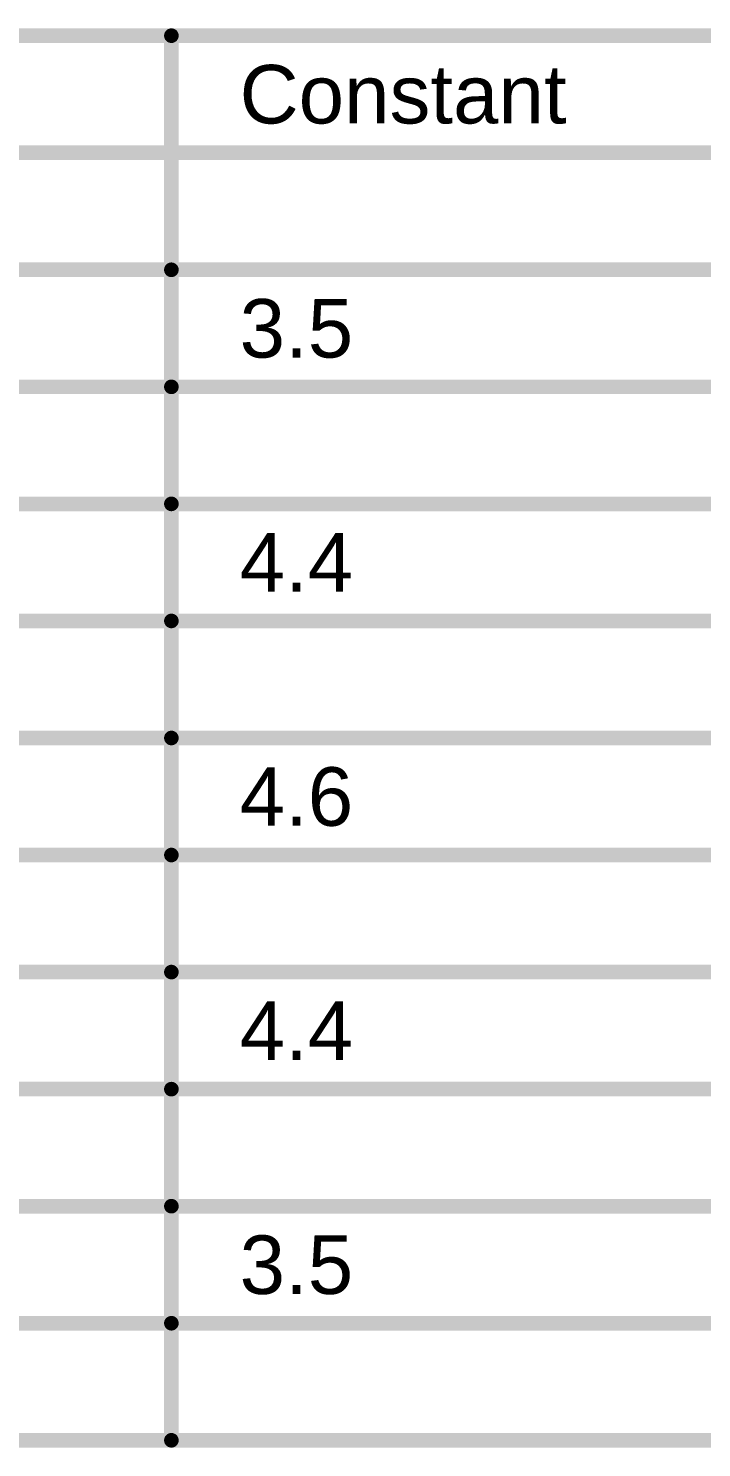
# Model space of a CAD drawing. Header units: inches. Extents: x -4 to 5258, y -4 to 5281.
# Drawn here: x 250.75 to 268.3, y 100.9 to 137.86 of the extents above; entities that cross this region are included whole.
import ezdxf

# ---------------------------------------------------------------- set-up
doc = ezdxf.new("R2010")
doc.units = ezdxf.units.IN
doc.layers.add('Fabrication', color=76, linetype='Continuous')
doc.styles.add('Arial', font='', dxfattribs={"height": 0.2})
doc.styles.get('Arial').set_extended_font_data('Arial')

msp = doc.modelspace()

# ---------------------------------------------------------------- linework, layer by layer
at = {"layer": 'Fabrication'}
for points in [[(182.11, 137.67, 0.381, 0.381, 0), (297.395, 137.67, 0.381, 0.381, 0)], [(254.481, 101.094, 0.381, 0.381, 0), (254.481, 137.67, 0.381, 0.381, 0)], [(182.11, 134.622, 0.381, 0.381, 0), (297.395, 134.622, 0.381, 0.381, 0)], [(237.975, 131.574, 0.381, 0.381, 0), (254.481, 131.574, 0.381, 0.381, 0)], [(254.481, 131.574, 0.381, 0.381, 0), (268.955, 131.574, 0.381, 0.381, 0)], [(237.975, 128.526, 0.381, 0.381, 0), (254.481, 128.526, 0.381, 0.381, 0)], [(254.481, 128.526, 0.381, 0.381, 0), (268.955, 128.526, 0.381, 0.381, 0)], [(237.975, 125.478, 0.381, 0.381, 0), (254.481, 125.478, 0.381, 0.381, 0)], [(254.481, 125.478, 0.381, 0.381, 0), (268.955, 125.478, 0.381, 0.381, 0)], [(237.975, 122.43, 0.381, 0.381, 0), (254.481, 122.43, 0.381, 0.381, 0)], [(254.481, 122.43, 0.381, 0.381, 0), (268.955, 122.43, 0.381, 0.381, 0)], [(237.975, 119.382, 0.381, 0.381, 0), (254.481, 119.382, 0.381, 0.381, 0)], [(254.481, 119.382, 0.381, 0.381, 0), (268.955, 119.382, 0.381, 0.381, 0)], [(237.975, 116.334, 0.381, 0.381, 0), (254.481, 116.334, 0.381, 0.381, 0)], [(254.481, 116.334, 0.381, 0.381, 0), (268.955, 116.334, 0.381, 0.381, 0)], [(237.975, 113.286, 0.381, 0.381, 0), (254.481, 113.286, 0.381, 0.381, 0)], [(254.481, 113.286, 0.381, 0.381, 0), (268.955, 113.286, 0.381, 0.381, 0)], [(237.975, 110.238, 0.381, 0.381, 0), (254.481, 110.238, 0.381, 0.381, 0)], [(254.481, 110.238, 0.381, 0.381, 0), (268.955, 110.238, 0.381, 0.381, 0)], [(237.975, 107.19, 0.381, 0.381, 0), (254.481, 107.19, 0.381, 0.381, 0)], [(254.481, 107.19, 0.381, 0.381, 0), (268.955, 107.19, 0.381, 0.381, 0)], [(237.975, 104.142, 0.381, 0.381, 0), (254.481, 104.142, 0.381, 0.381, 0)], [(254.481, 104.142, 0.381, 0.381, 0), (268.955, 104.142, 0.381, 0.381, 0)], [(237.975, 101.094, 0.381, 0.381, 0), (254.481, 101.094, 0.381, 0.381, 0)], [(254.481, 101.094, 0.381, 0.381, 0), (268.955, 101.094, 0.381, 0.381, 0)]]:
    msp.add_lwpolyline(points, format="xyseb", dxfattribs=at)
for points in [[(254.386, 137.67, 0.191, 0.191, 1), (254.576, 137.67, 0.191, 0.191, 1)], [(254.386, 131.574, 0.191, 0.191, 1), (254.576, 131.574, 0.191, 0.191, 1)], [(254.386, 131.574, 0.191, 0.191, 1), (254.576, 131.574, 0.191, 0.191, 1)], [(254.386, 128.526, 0.191, 0.191, 1), (254.576, 128.526, 0.191, 0.191, 1)], [(254.386, 128.526, 0.191, 0.191, 1), (254.576, 128.526, 0.191, 0.191, 1)], [(254.386, 125.478, 0.191, 0.191, 1), (254.576, 125.478, 0.191, 0.191, 1)], [(254.386, 125.478, 0.191, 0.191, 1), (254.576, 125.478, 0.191, 0.191, 1)], [(254.386, 122.43, 0.191, 0.191, 1), (254.576, 122.43, 0.191, 0.191, 1)], [(254.386, 122.43, 0.191, 0.191, 1), (254.576, 122.43, 0.191, 0.191, 1)], [(254.386, 119.382, 0.191, 0.191, 1), (254.576, 119.382, 0.191, 0.191, 1)], [(254.386, 119.382, 0.191, 0.191, 1), (254.576, 119.382, 0.191, 0.191, 1)], [(254.386, 116.334, 0.191, 0.191, 1), (254.576, 116.334, 0.191, 0.191, 1)], [(254.386, 116.334, 0.191, 0.191, 1), (254.576, 116.334, 0.191, 0.191, 1)], [(254.386, 113.286, 0.191, 0.191, 1), (254.576, 113.286, 0.191, 0.191, 1)], [(254.386, 113.286, 0.191, 0.191, 1), (254.576, 113.286, 0.191, 0.191, 1)], [(254.386, 110.238, 0.191, 0.191, 1), (254.576, 110.238, 0.191, 0.191, 1)], [(254.386, 110.238, 0.191, 0.191, 1), (254.576, 110.238, 0.191, 0.191, 1)], [(254.386, 107.19, 0.191, 0.191, 1), (254.576, 107.19, 0.191, 0.191, 1)], [(254.386, 107.19, 0.191, 0.191, 1), (254.576, 107.19, 0.191, 0.191, 1)], [(254.386, 104.142, 0.191, 0.191, 1), (254.576, 104.142, 0.191, 0.191, 1)], [(254.386, 104.142, 0.191, 0.191, 1), (254.576, 104.142, 0.191, 0.191, 1)], [(254.386, 101.094, 0.191, 0.191, 1), (254.576, 101.094, 0.191, 0.191, 1)], [(254.386, 101.094, 0.191, 0.191, 1), (254.576, 101.094, 0.191, 0.191, 1)], [(254.386, 101.094, 0.191, 0.191, 1), (254.576, 101.094, 0.191, 0.191, 1)]]:
    msp.add_lwpolyline(points, format="xyseb", close=True, dxfattribs=at)

# ---------------------------------------------------------------- texts
at = {"layer": 'Fabrication', "style": 'Arial'}
for s, p in [('Constant', (256.259, 135.384)), ('3.5', (256.259, 129.288)), ('4.4', (256.259, 123.192)), ('4.6', (256.259, 117.096)), ('4.4', (256.259, 111)), ('3.5', (256.259, 104.904))]:
    msp.add_text(s, height=1.524, dxfattribs=at).set_placement(p)

doc.saveas('drawing.dxf')
